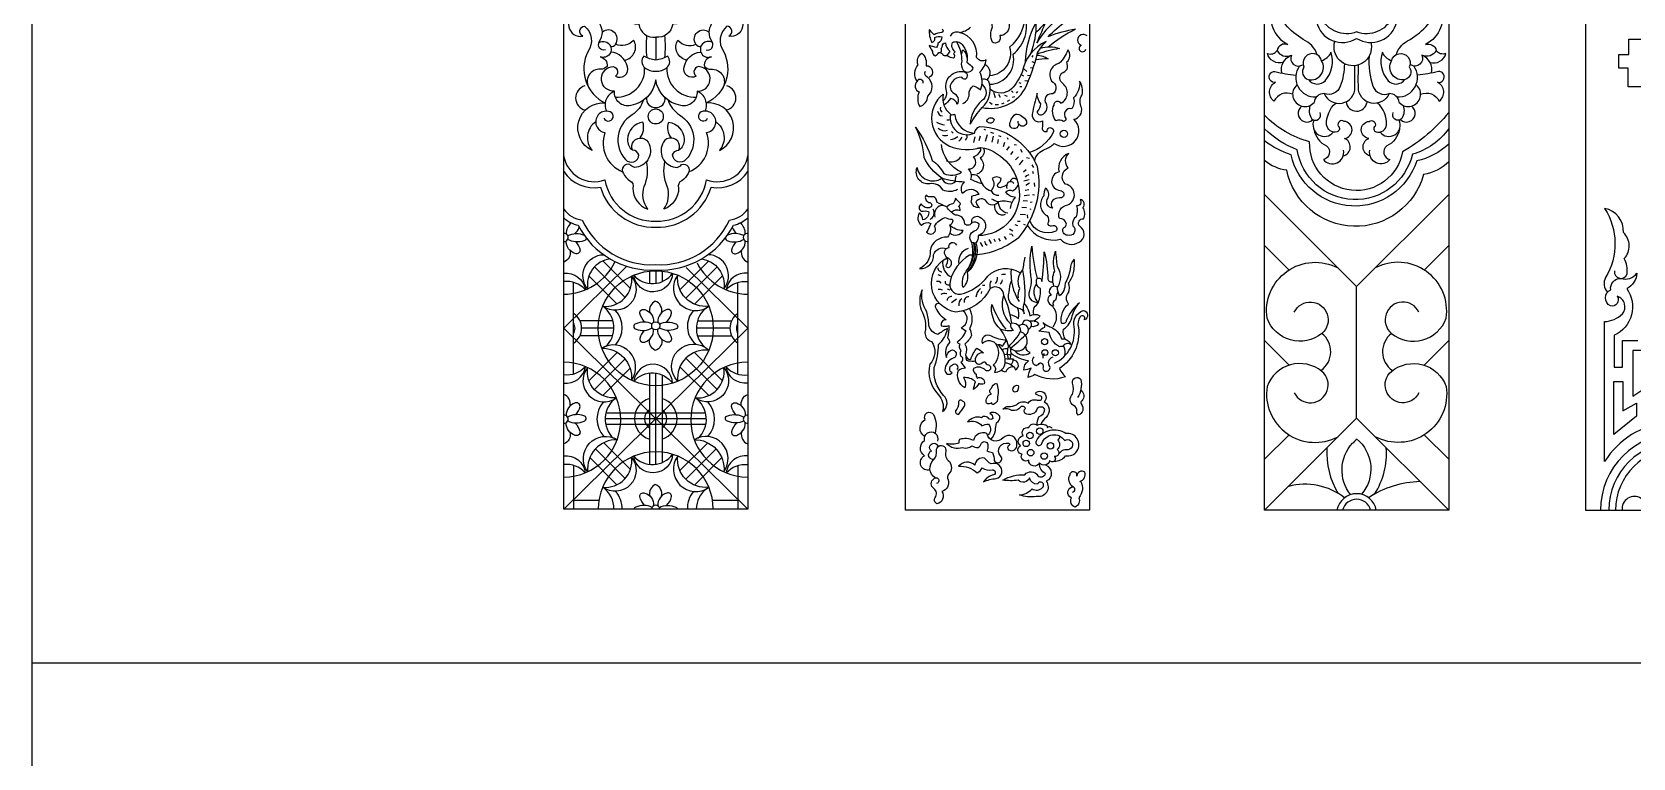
# Model space of a CAD drawing. Extents: x -66030 to 95157, y -13132 to 45879.
# Drawn here: x -66009 to -62097, y 1197 to 2970 of the extents above; entities that cross this region are included whole.
import ezdxf

# ---------------------------------------------------------------- set-up
doc = ezdxf.new("R2010")
doc.units = 0
doc.header["$LTSCALE"] = 100
doc.header["$MEASUREMENT"] = 0
doc.layers.add('3', color=11, linetype='CONTINUOUS')
doc.layers.add('4', color=121, linetype='CONTINUOUS')

# ---------------------------------------------------------------- blocks, each defined once
blk = doc.blocks.new('A$C7FF2492D')
at = {"layer": '3'}
for points in [[(244.4, 1245.5, 0.356158), (241.5, 1224.5, -0.155709), (253.4, 1186.8, -0.45695), (230.6, 1159.4, -0.741875), (212.8, 1143.1, -0.218519), (212.8, 1180.7, -0.160013), (217.3, 1209.8, -0.849113), (232.4, 1195.8, -0.849113)], [(349.4, 1132.2, -0.069197), (416, 1175, 0.056127), (349.1, 1156.8, -0.081195), (442.8, 1226.4, 0.230152), (321.2, 1141.8, 0.005027), (345, 1196.3, -0.073975), (318.9, 1167.4)], [(140.9, 993.8, 0.270266), (156.2, 1015.8, -0.280509), (166.1, 1037.2, -0.112131), (183.7, 1026.8, 0.214261), (182.3, 1070.4, 0.145587), (197.9, 1100.3, -0.433001), (174.3, 1106.4, 0.389133), (132.2, 1166.8, 0.14054), (159.6, 1180.2, 0.466844)], [(90, 1175.5, -0.706497), (89.1, 1167.4, 0.091545), (70.4, 1161.6, -0.007706), (58.2, 1174, 0.134619), (64.9, 1142.8, 0.43936), (71.8, 1154.7, -0.203076), (89.2, 1156.4, -0.285622), (79.2, 1140.3, -0.155802), (76.2, 1130.7, -0.045341), (58.6, 1135.2, 0.053125), (66.2, 1121, 0.303921), (72.5, 1109.8, 0.155804), (81.6, 1118.2, -0.409762), (92.1, 1111.5, 0.115838), (102.8, 1111.2, 0.168494), (117.8, 1105.1, 0.670352), (117.4, 1114.8, -0.058663), (122.1, 1120, -0.368182), (115.5, 1142.7, -0.35626), (139, 1137.6, -0.22341), (150.4, 1094.3, -0.10035), (164.9, 1080.7, -0.635192), (142.1, 1074.2, -0.208809), (138.5, 1096.8, 0.144711), (125.1, 1145)], [(206.7, 1040.6, 0.471677), (263.5, 1114.2, 0.317672), (291.4, 1209.8, -0.236991), (254.4, 1131.4, -0.479965), (206.2, 1061.2, -0.479965)], [(293.8, 1095.8, -0.124336), (319.1, 1189.9, -0.099748), (305.7, 1114.8)], [(85.6, 1118.2, 0.360284), (87.6, 1127.8, -0.038306), (91.1, 1133.4, -0.529499), (98.4, 1141.7, 0.2308), (108.8, 1121.9, -0.071653), (101.6, 1111.5, -0.071653)], [(187.7, 984, 0.320656), (291.7, 1028.4, 0.052993), (323.1, 1117.8, -0.072587), (343.9, 1145, 0.240858), (285.3, 1070.5, -0.089625), (259.4, 1029.3, -0.36584), (207.9, 1028, -0.36584)], [(28.6, 1048, -0.33215), (31.2, 1088.4, -0.357231), (40.6, 1116.4, -0.265476), (50.6, 1086, -0.788581), (58.6, 1057.4)], [(137.1, 1113.9, -0.068089), (140.8, 1124.6, -0.229498), (150, 1104.3)], [(315.5, 853.9, -0.245914), (341.4, 881.9, 0.106907), (363.9, 896.2, 0.949635), (411.8, 955.1, 0.402815), (430.9, 983.7, -0.300451), (432.3, 1015, 0.187127), (426, 1048.6, -0.226407), (411.1, 1007.3, -0.229335), (406.7, 980.9, 0.735616), (392.2, 957.3, -0.49524), (386.5, 949.7, 0.238964), (367.8, 951.7, -0.289435), (363.6, 990, -0.837545), (380.2, 994.3, 0.55493), (384.8, 1042.3, -0.463505), (382.5, 1067.7, 0.11948), (395.2, 1077.6, 0.131859), (394.7, 1095.3, 0.420982), (396.9, 1124.7, -0.134137), (375.3, 1091.5, 0.524213), (357.5, 1048.5, -0.582954), (360.1, 1016.9, 0.577288), (341.7, 997, -0.417749), (336.1, 967, -0.657964), (322.9, 973.9, 0.1606), (331, 993.1, -0.170245), (321.9, 1018.7, 0.02328), (310.2, 967.7, 0.635776), (335.3, 951.6, -0.037438), (334.5, 933.7, 0.545686), (346.2, 925.6, -1.381037), (361.3, 922.7, -0.19795), (303.2, 873.6, -0.218916)], [(321.7, 1112, -0.127909), (348.9, 1102.9, 0.051742), (318.5, 1100, 0.051742)], [(330, 1128.6, -0.173472), (376.9, 1127.8, 0.047196), (322.2, 1114, 0.047196)], [(43.5, 1043.6, 0.873011), (28.6, 1048, 0.546531), (33.8, 1022.1, 0.237504), (35.1, 986.2, 0.321531), (54.7, 1011.8, 0.492278), (53.9, 1057.7, -0.407905), (48.9, 1072.4, -0.407905)], [(91.6, 999.7, 0.305045), (100.8, 1023.8, -0.562723), (141.1, 1071.6, -0.748657), (146.8, 1053.3, -0.343193), (138, 1057.6, 0.270792), (114.9, 1047.5, 0.428132), (116.1, 1020.3, -0.439923), (127, 991, 0.326243), (110.6, 1006.3, -0.065354), (94.3, 989.3, -0.065354)], [(188, 1039.7, -0.514028), (186.5, 999.9, 0.205847), (158.6, 942.8, -0.046813), (187.7, 984, 0.275284), (206, 1042.4, 0.468655), (188.1, 1052)], [(92.2, 1016.1, 0.557117), (107.9, 889.5, 0.179351), (184.8, 886.6, -0.312924), (276.6, 791.9, -0.480819), (177.8, 671, -0.481342)], [(92.2, 1016.1, 0.29801), (110.7, 968, 0.632476), (169, 921.5, -0.209285), (181.9, 937.8, -0.294546), (322.2, 839.6, -0.23353), (275.4, 665, -0.169869), (157, 622.9, 0.217548), (109.6, 559.1, 0.545223), (134.6, 527.9, 0.169989), (201.6, 571.6, -0.361304), (280.1, 580.9, -0.361304)], [(276.7, 945.2, -0.945645), (255.5, 939.8, -0.236834), (269.1, 967.7, -0.281821), (296, 950.9, -1.256329), (276, 950.3)], [(127.4, 783.4, -0.239681), (92.1, 782.3, 0.317304), (59.7, 797.4, -0.568765), (28.7, 837, 0.541892), (89.2, 811.2, -0.13182), (46.1, 861.3, 0.099773), (25.2, 935.6, -0.081246), (65.7, 854.3, -0.1276), (94.3, 822.4, 0.250619), (137.3, 825.7, -0.262028), (88.4, 893.4, -0.262028)], [(188, 797.1, -0.044673), (160.4, 808.1, 0.262359), (154.7, 833.7, 0.716316), (166.2, 863.5, 0.193829), (184.6, 878.7, 0.619734), (176.2, 884.2)], [(190.4, 885.4, -0.409622), (182.7, 860.2, -0.58984), (174.5, 820.8)], [(297.7, 696.7, 0.325757), (379.1, 662, 0.377894), (424.9, 655.2, 0.600981), (426.2, 693.7, -0.676241), (435.3, 712.3, 0.271558), (434.1, 739.6, 0.628209), (427.1, 758.9, -0.648643), (418.6, 743.9, -0.129704), (417.3, 717, 0.295227), (409, 695.1, -0.864002), (396, 671.8, -0.535922), (386.3, 689.7, 0.258687), (393.8, 699.2, 0.402817), (376.8, 712.4, -0.493873), (396.9, 746.1, 0.750072), (391.2, 796.6, -0.529709), (397.7, 836.5, -0.396508), (399.6, 871.9, 0.380521), (375.6, 826.5, 0.846643), (378.2, 780.9, -0.866953), (381.3, 763.2, 0.155721), (363.3, 759.3, 0.48217), (360.3, 737.7, -0.60319), (349, 763.3, 0.359579), (342.3, 787.1, 0.113557), (338.4, 768.3, 0.465399), (345.5, 719.9, -0.372319), (347.4, 699.5, 0.319353), (361.3, 695.4, -0.763825), (367.6, 681.8, -0.412649), (303.9, 706.7, -0.412649)], [(210.3, 761.1, 0.0556), (227.5, 754.1, -0.631916), (198.5, 754.6, 0.535201), (172.2, 753.1, 0.129932), (181, 738.5, -0.324906), (160.6, 752.4, 0.122642), (162.3, 767.1, -0.033632), (180.4, 772.5, 0.501329), (140.1, 774.1, -0.388233), (144.9, 801.5, -0.062573), (89.2, 811.2, -0.062573)], [(161.1, 820.3, -0.401803), (183.9, 805.5, 0.233999), (209.3, 780.5)], [(249, 795, -0.063596), (231.5, 787.8, -0.524231), (225.7, 796.2, 0.19619), (234.2, 810.5, 0.331065), (212.1, 810.5, -0.348354), (209.3, 780.5)], [(257.1, 737.6, -0.170505), (269.5, 764.3, -0.265076), (245.3, 778.3, -0.317344), (262.1, 780.1, 0.144893), (276.1, 794.3)], [(248.6, 785.8, -0.179414), (251.6, 801.3, -0.457982), (264.9, 798.3, -0.457982)], [(162.5, 703.1, -0.599829), (178.7, 717.4, -0.764902), (177.8, 671, -0.290165), (172.2, 653.4, -0.296526), (151.3, 581.1, -0.242049), (141.1, 543.9, -0.246097), (149, 583.8, 0.235263), (162.1, 654.8, -0.515691), (168.2, 682.3, 0.354096), (180.5, 698.9, 0.307489), (162.5, 703.1, -0.520199), (145.3, 699.3, 0.440285), (122.7, 720.7, -0.116043), (101.1, 741.1, 0.011373), (76.8, 752.4, 0.516599), (63.9, 765.8, -0.257402), (49.9, 769.4, 0.436561), (57.5, 752.2, -0.778523), (61.6, 740.1, -0.38118), (39, 748.3, 0.611301), (39.3, 730.4, -0.120794), (56.8, 730, -0.419019), (42.5, 709.6, 0.259833), (34.6, 726.3, 0.424477), (39.5, 696.3, -0.354463), (62, 700.9, -0.066104), (52, 679.5, 0.182212), (61.5, 674.8, 0.628957), (71.6, 693.8, -0.196927), (97.6, 715.4, 0.149149), (114.6, 711.4, -0.480956), (108, 696.7, -0.295567), (102.9, 667.1, 0.385347), (60.7, 634.2, -0.313994), (34.9, 591, 0.485641), (68.8, 624.4, -0.422751), (100.8, 639.4)], [(112.2, 728.3, -0.319337), (133.8, 732.1, 0.280433), (130.1, 742.3, 0.131136), (134.9, 749.2, 0.05263), (121.5, 761.8, -0.245389), (116.3, 748.4, 0.139158), (101.1, 741.1)], [(250.1, 725.6, -0.369577), (227.5, 754.1, -0.16163), (261, 752, -0.16163)], [(109, 677.6, 0.492515), (141.1, 683.6, -0.197347), (108, 696.7)], [(102.1, 617.7, -0.536774), (108.3, 593.6, -0.797919), (100.2, 599.9, 0.379562), (99, 621, -0.631663), (107, 642.1, -0.998247), (124.7, 647.9, -0.998247)], [(325.1, 507.3, -0.563677), (304.1, 536.5, 0.051915), (308.7, 563.8, -0.093232), (308.9, 645, 0.042195), (322.2, 566.3)], [(313.8, 478.5, -0.142884), (314.9, 495.7, 0.042957), (325.1, 507.3, 0.117578), (330.2, 541.4, -0.418834), (322.2, 566.3, -0.57719), (333.8, 558.8, 0.025263), (339.5, 631.7, -0.055118), (348.5, 564.8, 0.580604), (360.4, 559.3)], [(363.2, 547.5, -0.212214), (365.2, 584.5, -0.158439), (366.9, 632.6, 0.008202), (370.9, 595.7, -0.29857), (371.5, 544.7)], [(256.8, 455.7, -0.29422), (241, 524.9, 0.611579), (207.5, 541.6, -0.259655), (123.8, 484.2, -0.728177), (102, 616.8, -0.758336)], [(276.3, 518.8, -0.134904), (279.8, 541.9, -0.295117), (286.4, 586.9, -0.068929), (290.6, 504.6)], [(390.7, 418.4, -0.198811), (386.7, 442.2, 0.212757), (407.7, 474.9, -0.104793), (425.7, 507.1, 0.118766), (393.2, 463.4, -0.584109), (381.5, 457.4, -0.264938), (399, 503.8, -0.362732), (398.5, 531, 0.188323), (398.6, 555.6, 0.137676), (411, 579.8, 0.078011), (412.9, 613.3, 0.208407), (402.7, 588.5, -0.071776), (390.2, 553.7, -0.242676), (376.5, 523.5, -0.068253), (371.5, 544.7, 0.963758), (356, 525.7, 0.555505), (352.6, 504.5, -0.422382), (360.6, 448, -0.422382)], [(274.5, 494.8, -0.448355), (253.4, 532.7, -0.054062), (259.1, 560.9, -0.054062)], [(362.5, 499.1, -0.408931), (368.9, 515.8, -0.144611), (373.4, 532.5, -0.144611)], [(83.7, 504.8, 0.650123), (73.5, 495, 0.14745), (99.6, 465.5, 0.527575), (87.9, 450.9, 0.174073), (106.4, 451.1, -0.069321), (103.1, 421.5, -0.214082), (107.7, 409.5, 0.289206), (100.3, 373.5, -0.255748), (111.6, 391.4, -0.9368), (118.2, 372.2, 0.313594), (96.8, 342, 0.696336), (114.1, 335.9, -0.628315), (115.1, 355.6, -0.981186), (125.6, 343.9, -0.981186)], [(156.5, 492.7, -0.232108), (157.2, 443.1, -0.110995), (161.4, 426.7, -0.104193), (145.8, 406, -0.226266), (146.8, 379.9, 0.370782), (159.8, 368.5, -0.0863), (174.4, 395.8, -0.055036), (191, 384.9, 0.45558), (170.4, 366.2, 0.545516), (186, 358.4, -0.268207), (194.9, 363, 0.29269), (203.1, 355.6, -1.13812), (196.6, 341.5, 0.356226), (166.7, 346.6, 0.394748), (173.1, 332.5, 0.1851), (175.7, 322.7, -0.691493), (192.7, 308.6, -0.182305), (179.3, 309.4, -0.123905), (166.6, 295.2, 0.003467), (171.2, 314.2, 0.21726), (142.3, 324, -0.262132), (145.5, 298.9, -0.376754), (130, 342.6, -0.06617), (146.8, 348.3, -0.044163), (136.6, 362.7, 0.597079), (136.8, 375.7, -0.292069), (136.6, 390, -0.347856), (134, 405.7, -0.173831), (126.6, 411.1, 0.148774), (148.4, 438, -0.153494), (137.1, 446.4, 0.586017), (140.9, 487.2)], [(232.4, 442.4, -0.252118), (211.3, 502.8, 0.077598), (245.4, 442.3)], [(256.2, 477.9, -0.144037), (276.8, 468.2, 0.129301), (274.5, 494.8, -0.314969), (290.7, 480.3, -0.114285), (290, 505, -0.172756), (303.9, 474.8, -0.283452), (328.6, 475.4, -0.321862), (303.7, 461.8)], [(364.3, 359.4, 0.337576), (412.3, 448.4, -0.391953), (434.7, 487.8, -0.835109), (437.3, 465.4, 0.974141), (427.3, 472.8, 0.209412), (422.9, 446.7, -0.291828), (376.6, 346.6, 0.086237), (391.2, 326.3, -0.222196), (316.8, 331.9, -0.103866), (300.2, 324.5, -0.12046), (307.3, 347.1, -0.063925), (289.5, 342.3, -0.245942), (300.7, 364.9, -0.121763), (258.3, 383, -0.110364)], [(282, 437.8, 0.523341), (256.8, 455.7, 0.291593), (264.4, 439, -0.133523), (232.4, 442.4, -0.133523)], [(314.2, 462.2, -0.309368), (325.7, 455.3, -0.278718), (307.3, 448.7, -0.278718)], [(388.8, 376.7, 0.203989), (388.4, 398.7, 0.253047), (376.5, 399.3, -0.23296), (351.6, 434.4, -0.010232), (326.1, 437.2, -0.069783), (340.8, 447.7, 0.247102), (336.7, 458.9, 0.060248), (352.8, 448.1, -0.242376), (382, 418.7, -0.361356), (403.9, 405.3, 0.429957), (384.9, 400.3)], [(222.9, 403.6, -0.406962), (237.5, 400.9, -0.011347), (247.6, 415.4, -0.111583), (210.9, 425, 0.778651), (188.4, 407.3, -0.532054), (222.9, 403.6, -0.31942), (214.9, 354.4, -0.426921), (217.8, 336.8, 0.31943), (243.5, 355.1, 0.246818), (226.6, 405.2)], [(266.8, 390.3, 0.422792), (305.4, 385.4, -0.394912), (295.2, 399.4, -0.394912)], [(170.8, 363.9, -0.039747), (154, 364.3, -0.400415), (148.7, 374.7, -0.400415)], [(243.8, 370.5, 0.030826), (263.3, 369.8, -0.15731), (258.5, 355.4, -0.15731)], [(244.1, 360.6, -0.269969), (269.2, 343.4, 0.84713), (263.3, 366.5)], [(314.2, 374.8, 0.626364), (319.6, 354.1, 0.21075), (329.3, 360.6, -0.541243), (335.7, 347.2, 1.029653), (353.5, 350.9, -0.54556), (361, 374.8, -0.54556)], [(264, 350.7, 0.345315), (244.9, 337.5, -0.143805), (234.8, 342.8, -0.143805)], [(428.9, 293.1, -0.48143), (431.5, 267.4, 0.403052), (429.9, 259.7, -0.541958), (422.2, 232.5, -0.271155), (419, 241.9, 0.374347), (411, 256.2, -0.514192), (408.7, 283.5, 0.138258), (408.8, 310.3, -0.903872), (428.9, 319.2, -0.199041), (420.9, 275.4)], [(321.9, 207.8, -0.095207), (326.4, 228.7, 0.300137), (341.1, 246.5, 0.499686), (322.5, 248.7, -0.487457), (292.4, 236.9, -0.37796), (293.3, 248.6, 0.539928), (281.8, 252.2, -0.293369), (260.3, 243.8, 0.225614), (238.4, 246.7, -0.261065), (252.5, 253.8, 0.107532), (271.3, 257.4, -0.38804), (300.2, 261.3, -0.325701), (316.5, 270.1, 0.077115), (328.3, 269.1, 0.770952), (331.2, 279, -0.264455), (317.7, 286.4, -1.008825), (339.4, 264.9, -0.507517), (344, 226.9, 0.109174), (331.1, 210.5)], [(47.2, 180.1, -0.576239), (48.6, 221.4, -0.980912), (69.2, 233.9, -0.178648), (72.7, 188.6, -0.178648)], [(209.3, 172.7, 0.103095), (220.2, 194.8, -0.00764), (222.5, 213.7, 0.320806), (230.9, 229.8, 0.348936), (206.3, 237.5, -0.280608), (213.8, 223.9, -0.345609), (203.7, 223.5, 0.500521), (185.8, 226.2, 0.307123), (152.1, 215.8, -0.319413), (186.9, 206.5, -0.142781), (203.1, 210.1, -0.434194), (200.7, 182.5, -0.434194)], [(375.6, 181.9, -0.478452), (372.4, 172.4, -0.429439), (371.4, 148.5, -0.836057), (363.4, 131.8, -1.240697), (352.7, 121.8, -0.66031), (328.1, 115.9, -0.805771), (301.4, 122.5, -0.887111), (285.5, 137.4, -0.812453), (281.7, 157.8, -0.711321), (287.9, 182.1, -0.699164), (301.8, 201.9, -0.556135), (321.9, 207.8, -0.240211), (340.6, 208.8, -0.561308), (346.5, 202.2, -0.537099), (357.9, 200.8)], [(364, 119.9, 0.258791), (391.5, 133.1, 1.178987), (392.6, 187.4, 0.438698), (320.5, 170.6, 1.157921), (333.6, 163.2, -0.618934), (389.5, 170.5, -1.493563), (394.2, 147.9, 0.29301), (379.2, 141.8, -0.097688), (374.6, 137.4)], [(60.3, 98.5, -0.890931), (46.6, 133.1, -0.537533), (47.1, 170.6, -1.40334), (78.3, 169)], [(70.6, 125, -0.992673), (63.7, 144.6, -1.464513), (79.9, 155.5, -1.464513)], [(73, 79.3, -0.500619), (69.2, 123.2, 0.215498), (75.9, 146.2, -1.141279), (98.8, 144, 0.314284), (107.6, 119.4, -0.359396), (106.6, 88.8, 0.392943), (104.8, 74.5, -0.421286), (89.4, 45.7, -0.538725), (77.1, 16.1, -0.480572), (73, 31.4, 0.443159), (69.4, 52.9, -0.498786), (69.5, 76.9, -1.465812), (76.1, 65.8)], [(342.3, 110.7, -0.668151), (344.3, 70.8, -0.700475), (319.6, 34, -0.146039), (278.7, 37.9, 0.225776), (309.6, 52.7, 0.39258), (335.4, 55.9, 1.30845), (323.1, 63.7, -0.362492), (303.6, 79, -0.507825), (275.4, 73.4, -0.067263), (238, 73.7, -0.137483), (291.8, 87, -0.531538), (323.8, 84.3, 0.511985), (342.7, 89.5, -0.32264), (328.1, 115.9)], [(426.4, 70.4, 0.459563), (438.4, 93.4, 0.590925), (419.1, 83.4, 1.061416), (401.6, 86.5, 0.39504), (408.6, 58.7, -0.725132), (407.9, 43.4, -0.725132)], [(428.2, 71, -0.331973), (423.7, 30.8, -0.418903), (415.4, 8, -0.501143), (406.2, 30.5, -0.829437), (411, 57.3)]]:
    blk.add_lwpolyline(points, format="xyb", dxfattribs=at)
for points in [[(308.9, 1096), (316, 1093.6)], [(310.3, 1107.1), (312, 1110.6)], [(289.9, 1060.6), (282.4, 1064.6)], [(297, 1071.6), (288.9, 1078.8)], [(298.3, 1063.2), (306.6, 1061.9)], [(305.8, 1081.4), (313, 1081.1)], [(220.4, 1007.8), (215.9, 1020.2)], [(263.3, 1020.7), (259.8, 1024.7)], [(271.3, 1018.9), (275.3, 1023.3)], [(277, 1044.6), (281.9, 1043.3)], [(280.1, 1034.9), (284.6, 1034.9)], [(292.1, 1049.5), (301.7, 1048.7)], [(205.3, 997.2), (212, 992.3)], [(219.9, 991.4), (227.4, 991)], [(232.8, 1008.3), (228.8, 1015.4)], [(235.9, 992.8), (241.2, 995.4)], [(249.6, 1010.5), (243.4, 1013.1)], [(249.6, 999.4), (255.3, 1003)], [(261.5, 1009.2), (267.7, 1010.9)], [(101.6, 954), (107.9, 954)], [(116.8, 921.3), (113, 925.1)], [(167.7, 898.1), (170.7, 912.1)], [(180.7, 903.1), (183.7, 914.6)], [(191.6, 930.7), (195.8, 929.3)], [(196.2, 901.6), (200.7, 917.6)], [(208, 923.4), (215.7, 921)], [(212.2, 899.1), (215.2, 914.1)], [(226.3, 895.6), (227.3, 906.1)], [(227.8, 915.7), (233.1, 913.3)], [(248.7, 910.5), (250.1, 906.7)], [(239.8, 889), (242.8, 899.1)], [(248.3, 879.5), (254.3, 889)], [(257.8, 869), (263.3, 876.5)], [(266.2, 893.4), (271.4, 892.4)], [(269.3, 856), (276.8, 863.5)], [(281.5, 882.3), (284.3, 875)], [(295.8, 861.7), (303.1, 860)], [(278.8, 843.9), (283.8, 850), (288.3, 855)], [(288.8, 826.9), (294.9, 832.4)], [(309.3, 843.9), (312.8, 837.3)], [(313.2, 821.6), (311.4, 827.9)], [(123.3, 803.6), (122.9, 805.9), (122.7, 807.7), (122.6, 809.2), (122.7, 810.6), (123, 811.9), (123.5, 813.5), (124.3, 815.4), (125.4, 817.8)], [(289.9, 804.4), (302.4, 807.9)], [(292.9, 782.3), (301.9, 783.3)], [(293.4, 813.9), (296.9, 817.9), (302.4, 820.4)], [(294.4, 794.3), (303.4, 800.3)], [(316.3, 791.3), (315.3, 800)], [(288.3, 756.7), (298.4, 756.2)], [(290.4, 769.3), (303.4, 770.8)], [(305.2, 753), (309.7, 753.3)], [(310.7, 771.1), (315.6, 770.8)], [(274.3, 706.1), (280.8, 706.1)], [(280.3, 723.7), (293.9, 722.7)], [(284.8, 740.2), (296.4, 739.7)], [(299.6, 713.6), (298.9, 721.6)], [(305.2, 735.9), (307.6, 736.2)], [(241.3, 668.5), (246.3, 661.5)], [(254.3, 675.6), (260.3, 674.6), (262.3, 669.5)], [(254.8, 687.6), (262.3, 682.6)], [(267.3, 698.1), (273.8, 695.6)], [(288.4, 699), (293, 697.2)], [(162.1, 654.8), (167.3, 654), (172.2, 653.4)], [(182.7, 654), (188.7, 644)], [(193.2, 657.5), (195.7, 651), (200.2, 648)], [(203.7, 661.5), (209.7, 651.5)], [(216.2, 663.5), (219.7, 656.5)], [(227.3, 664), (231.8, 657.5)], [(76.2, 559.9), (82.3, 559.9), (86.8, 554.9)], [(79.5, 575.6), (86.2, 573.9), (86.2, 573.9)], [(188.5, 549.8), (194.1, 549.8)], [(102.4, 540.9), (108.4, 538.9)], [(113.1, 507.3), (124.8, 516.8)], [(186.3, 529.7), (186.8, 534.2), (186.8, 534.2)]]:
    blk.add_lwpolyline(points, dxfattribs=at)
for points in [[(199.3, 951.7, -0.617801), (216.7, 955.3, -0.896483)], [(81.1, 405.4, 0.180234), (103, 443.7, 0.047179), (79.5, 429.7, -0.330723), (57.7, 453.4, 0.0269), (52.7, 484.8, -0.195596), (41.3, 538.5, 0.192212), (38.5, 489.4, -0.190029), (48, 434.3, 0.340878), (63.7, 412.4, -0.362655), (59.8, 356.8, 0.252786), (80, 283, -0.276795), (90.9, 241.4, 0.505464), (93.1, 280.7, -0.200786), (70.3, 348.9, 0.092607)], [(224.9, 277.5, -0.413289), (215.4, 258.5, -0.681021), (211.6, 262.9, -0.403455), (198.5, 261.8, -0.425573), (210.4, 284.2, -0.549522), (210.4, 298.2, -0.286996), (223, 310.3, -0.170441)], [(272.3, 290.3, -0.28332), (264.1, 289.8, -0.617004), (275.5, 305.2, -0.277735)], [(130.9, 235.2, -0.002578), (144.5, 254.2, 0.527854), (139.5, 266.5, 0.863918), (130, 262.8, -0.19576), (122.6, 243, 0.649204)], [(130.9, 164.2, -0.169496), (100.7, 163.2, 0.291581), (140, 153.6, 0.287445), (162.5, 157.4, 0.080762), (178.1, 153, 0.166702), (186, 164, -0.643777), (201.8, 161.1, -0.102594), (199.5, 144.9, -0.002198), (213.2, 140.8, -0.065367), (217.4, 122, 1.239035), (232.6, 132.8, -0.741879), (252.2, 163.6, -0.826799), (253.7, 158.6, 0.561104), (252.5, 147.4, 0.638346), (272.5, 160.8, 0.732291), (238.8, 176.8, -0.611078), (199, 187.4, 0.467568), (166.3, 170.7, 0.182367), (132.7, 173.3, 0.179276)], [(212, 98.5, -0.952244), (215.7, 86.6, 0.18366), (190.7, 69.6, -0.089643), (222, 77.4, 1.077201), (209.5, 113.1, -0.080539), (193.7, 127.7, 0.451065), (170, 110, 0.431224), (129.8, 107.5, -0.204049), (175.5, 91.5, 0.157008), (188.1, 103.8, 0.219637)]]:
    blk.add_lwpolyline(points, format="xyb", close=True, dxfattribs=at)
for centre, radius in [((387.6, 919.5), 8.87), ((340.2, 411.9), 7.49), ((341, 385.2), 7.14), ((366.6, 384.7), 7.49), ((328.4, 193.3), 7.98), ((295.6, 163.5), 7.98), ((304.6, 182.8), 7.98), ((354.5, 157.7), 7.98), ((306.3, 140.8), 7.98), ((339.1, 132.6), 7.98)]:
    blk.add_circle(centre, radius, dxfattribs=at)
for centre, radius, start, end in [((125.4, 1151.2), 17, 66.2576, 156.3646), ((434.9, 1148.6), 13.9, 46.0761, 247.4117), ((432.9, 1128.1), 8.29, 113.4042, 348.3681), ((184, 1068.2), 23.3, 312.8098, 63.2484), ((94.8, 980.8), 9.52, 157.9791, 239.7692), ((101.5, 991), 49.4, 239.5171, 263.5896), ((91.2, 976.3), 12.6, 185.2191, 267.7567), ((158.2, 707.2), 261.9, 98.1103, 100.5817), ((170.9, 971.4), 49.9, 185.6816, 267.8281), ((95.7, 948.8), 21.6, 224.0054, 290.1014), ((97.5, 940), 24.7, 254.0993, 285.4833), ((102.6, 948.4), 43.5, 280.5603, 305.8665), ((121.8, 918.4), 18.1, 298.9474, 337.826), ((140.9, 911.8), 10.1, 310.2663, 35.284), ((112.3, 880.2), 28.9, 243.967, 324.0807), ((108.6, 818.2), 20.7, 199.8228, 315.0795), ((265.1, 802.3), 8.39, 41.161, 175.0556), ((92.6, 723.3), 21.6, 88.4236, 199.4365), ((226.5, 788.7), 19, 205.5752, 276.2809), ((237.5, 741.4), 19.8, 166.5278, 292.4574), ((52.3, 726.9), 18.1, 296.2549, 27.7597), ((164.9, 606.8), 34.9, 109.4547, 188.8147), ((92.2, 634.7), 79.8, 317.7669, 13.7397), ((86.2, 638.1), 82.7, 324.1436, 11.0467), ((89, 592.1), 9.49, 179.1188, 273.0041), ((128.8, 603.7), 37.7, 169.8202, 244.3775), ((382.5, 577.6), 124.5, 174.4665, 212.9364), ((2181.3, 267.9), 1921.5, 169.4977, 170.443), ((105.1, 558.5), 8.09, 171.4902, 288.2695), ((225.6, 548.7), 19.5, 142.783, 202.2354), ((207.7, 565.8), 17.5, 316.3989, 11.7319), ((215.3, 568.5), 23.1, 316.5325, 345.3929), ((241.9, 537.9), 38.3, 86.2389, 100.4988), ((349.3, 533), 35.3, 144.3422, 226.716), ((83.5, 525.2), 14.4, 61.2881, 101.5331), ((96.7, 510.8), 18.7, 76.2026, 121.5251), ((111.9, 512.4), 9.65, 81.3514, 177.1617), ((146, 503.2), 15.7, 120.0276, 194.9929), ((154.8, 510.4), 11, 88.8725, 194.1053), ((206.6, 515.8), 34.7, 132.1383, 172.0361), ((-0.9, 420.8), 263.3, 7.8674, 23.3066), ((147.7, 376.9), 107, 13.2204, 37.7117), ((196.6, 477.7), 94.2, 305.9293, 334.9176), ((273.9, 413.4), 24.1, 207.0722, 71.3632), ((287.4, 440.4), 13.6, 292.8436, 136.8316), ((297, 453.2), 11.2, 288.8434, 176.3265), ((246.8, 376.1), 18.6, 80.2165, 122.0219), ((295.7, 384.4), 46.8, 157.4482, 198.0248), ((213.5, 384.1), 44.9, 341.4073, 16.2355), ((85.3, 627.3), 287.7, 306.5644, 316.1351), ((247.9, 358.5), 22.1, 62.7806, 105.5074), ((348.3, 374.2), 12.4, 134.0914, 193.0097)]:
    blk.add_arc(centre, radius, start, end, dxfattribs=at)
at = {"layer": '4'}
blk.add_lwpolyline([(0, 0), (0, 3830.5), (450, 3830.5), (450, 0)], close=True, dxfattribs=at)
blk = doc.blocks.new('A$C6AD353E7')
at = {"layer": '3'}
for points in [[(175.1, 1034.8), (104.2, 1034.8), (104.2, 1079.6), (81.8, 1079.6), (81.8, 1113.6), (106.1, 1113.6), (106.1, 1150.6), (176.1, 1150.6)], [(70.1, 427.5), (70.1, 349.8), (90.8, 349.8), (90.8, 414.5), (128.3, 414.5)]]:
    blk.add_lwpolyline(points, dxfattribs=at)
for points in [[(71.1, 584.8, 0.9421), (101.6, 577.5, 0.175253), (94.7, 614.8, 0.417202), (93, 678.3, 0.373384), (47, 737.6, -0.284696), (49.2, 568.5, 0.341469), (54.3, 533.2, 0.330061)], [(225, 242.3, 0.345896), (201.4, 214.6, 0.234668), (47, 118.9), (47, 461, 0.17952), (90.3, 479.5, 0.537311), (77.6, 522.9, -0.688085), (61, 499.3, -0.62249), (61.7, 538.9, -0.460794), (86.6, 566.5, 0.334614), (125.8, 579.6, -0.271625), (100.8, 541.4, -0.474376), (70.1, 427.5)], [(142.2, 390), (115.7, 390), (115.7, 278.6), (152.1, 303.1), (152.1, 357.7), (171.9, 357.7), (171.9, 287.7), (148.8, 260.8), (148.8, 238.9), (171.9, 238.9, -0.421233), (207.5, 274.9), (207.5, 300.6)], [(190.5, 28.4, 0.683431), (136.3, 29.1, 0.629993), (89.6, 0)]]:
    blk.add_lwpolyline(points, format="xyb", dxfattribs=at)
blk.add_lwpolyline([(69.5, 185.5), (69.5, 315), (91.5, 315), (91.5, 242.9), (124.8, 261.6), (124.8, 229.6), (69.5, 185.5)], close=True, dxfattribs=at)
for radius in [188.3, 167.8, 151.4]:
    blk.add_arc((225, 0), radius, 0, 180, dxfattribs=at)
at = {"layer": '4'}
blk.add_lwpolyline([(0, 3876.7), (0, 0), (450, 0), (450, 3876.7)], close=True, dxfattribs=at)
blk = doc.blocks.new('A$C7EE44B39')
at = {"layer": '3'}
for p, q in [((0, 646.5), (59.7, 586.9)), ((450, 646.5), (390.3, 586.9)), ((225, 225), (225, 546.5)), ((0, 414.5), (60.2, 354.3)), ((450, 414.5), (389.8, 354.3)), ((0, 125), (59.7, 184.6)), ((450, 125), (390.3, 184.6))]:
    blk.add_line(p, q, dxfattribs=at)
for points in [[(86.5, 1291.2, 0.519545), (127.1, 1193.2, 0.519545), (225, 1152.7, 0.519545), (322.9, 1193.2, 0.519545), (363.5, 1291.2, 0.519545), (322.9, 1389.1, 0.519545), (225, 1429.7, 0.519545), (127.1, 1389.1, 0.519545)], [(347.8, 1291.2, -0.39459), (311.8, 1204.3, -0.39459), (225, 1168.4, -0.39459), (138.2, 1204.3, -0.39459), (102.2, 1291.2, -0.39459), (138.2, 1378, -0.39459), (225, 1414, -0.39459), (311.8, 1378, -0.39459)], [(139.5, 1098.3, 1.101488), (96.3, 1082.9, 0.503497), (106.6, 1052.1, 0.658365)], [(310.5, 1098.3, -1.101488), (353.7, 1082.9, -0.503497), (343.4, 1052.1, -0.658365)]]:
    blk.add_lwpolyline(points, format="xyb", close=True, dxfattribs=at)
for points in [[(128.7, 1112.6, 0.213683), (94.5, 1150, -0.145097), (20, 1233.7, 0.380664), (56.6, 1137.9, 0.452737), (30.5, 1123.4, 0.413973), (65.5, 1111.6)], [(321.3, 1112.6, -0.213683), (355.5, 1150, 0.145097), (430, 1233.7, -0.380664), (393.5, 1137.9, -0.452737), (419.5, 1123.4, -0.413973), (384.5, 1111.6)], [(259.7, 1142.6, -0.401588), (229.6, 1088.1, -0.60296), (171.7, 1145.3, -0.60296)], [(45.7, 1094.2, -0.433221), (6.8, 1116.1, 0.367751), (30.5, 1123.4)], [(42.2, 1068.1, -0.374244), (65.5, 1111.6, 0.743309), (92.6, 1087.9)], [(255.6, 1109.3, 0.106591), (264.9, 1035.8, 0.417844), (304.2, 1017.8, -0.821689), (229.2, 1033.3, -0.010293), (229.6, 1088.1, -0.010293)], [(407.8, 1068.1, 0.374244), (384.5, 1111.6, -0.743309), (357.4, 1087.9)], [(404.3, 1094.2, 0.433221), (443.2, 1116.1, -0.367751), (419.5, 1123.4)], [(68.6, 1016.3, 0.399878), (23, 999.6, -0.556695), (27.1, 1045.5, -1.13046), (25.3, 1072.2, 0.045991), (76.6, 1062.9)], [(195, 1090.9, -0.080148), (185.1, 1035.8, -0.417844), (145.8, 1017.8, 0.821689), (220.8, 1033.3, 0.009935), (220.4, 1086.2, 0.009935)], [(381.4, 1016.3, -0.399878), (427, 999.6, 0.556695), (422.9, 1045.5, 1.13046), (424.7, 1072.2, -0.045991), (373.4, 1062.9)], [(111.3, 988.8, 0.230818), (114.8, 956.8, 0.862349), (135.5, 971.5)], [(192.2, 865.5, 0.729593), (195.3, 908.3, 0.90322), (194.4, 950, 0.761378), (180, 938.7, -0.637584), (177.1, 924.6, -0.465956), (151.7, 941.4, -0.230067), (173.9, 994.7, -0.230067)], [(257.8, 865.5, -0.729593), (254.7, 908.3, -0.90322), (255.6, 950, -0.761378), (270, 938.7, 0.637584), (272.9, 924.6, 0.465956), (298.3, 941.4, 0.230067), (276.1, 994.7, 0.230067)], [(338.7, 988.8, -0.230818), (335.2, 956.8, -0.862349), (314.5, 971.5)], [(450, 971.6, -0.093663), (337.2, 875.9, -0.935543), (110.1, 900, -0.139992), (0, 965.2, -0.139992)], [(450, 932.6, -0.172218), (361.3, 869.9, -0.826401), (80, 880.5, -0.107475), (0, 932.1, -0.107475)], [(450, 894.6, -0.132956), (371.8, 853.4, -0.765876), (64.9, 868.4, -0.081208), (0, 902.1, -0.081208)], [(120.4, 930.6, 0.244285), (151.5, 890, -0.644745), (143.6, 857.1, 0.804679), (192.7, 879.5)], [(329.6, 930.6, -0.244285), (298.5, 890, 0.644745), (306.4, 857.1, -0.804679), (257.3, 879.5)], [(450, 851, -0.155175), (388.4, 820.2, -0.789266), (54.4, 830.8, -0.145885), (0, 854.3, -0.145885)], [(72.7, 484.2, -1.238063), (139.9, 432.1, -0.515025), (6.1, 469.1, -0.614095), (179.5, 592)], [(377.3, 484.2, 1.238063), (310.1, 432.1, 0.515025), (443.9, 469.1, 0.614095), (270.5, 592)], [(72.7, 287.3, 1.238063), (139.9, 339.4, 0.515025), (6.1, 302.4, 0.614095), (179.5, 179.5)], [(377.3, 287.3, -1.238063), (310.1, 339.4, -0.515025), (443.9, 302.4, -0.614095), (270.5, 179.5)], [(210.1, 38.3, -0.371948), (215.1, 163.8, 0.14502), (225, 174.7, -0.416627), (237.1, 39.1)]]:
    blk.add_lwpolyline(points, format="xyb", dxfattribs=at)
for points in [[(0, 771.5), (225, 546.5), (450, 771.5)], [(0, 0), (225, 225), (450, 0)]]:
    blk.add_lwpolyline(points, dxfattribs=at)
for centre, radius, start, end in [((125.7, 1137.2), 41.3, 289.4511, 333.6686), ((94.4, 1096.6), 71.5, 318.5602, 18.555), ((355.6, 1096.6), 71.5, 161.445, 221.4398), ((324.3, 1137.2), 41.3, 206.3314, 250.5489), ((123.8, 1057.1), 47.6, 143.671, 273.5425), ((326.2, 1057.1), 47.6, 266.4575, 36.329), ((98.7, 1016.3), 30.1, 130.4409, 318.2397), ((129, 1067.9), 26.7, 216.5695, 317.4826), ((144.9, 993.7), 24.1, 87.7981, 173.6824), ((321, 1067.9), 26.7, 222.5174, 323.4305), ((305.1, 993.7), 24.1, 6.3176, 92.2019), ((351.3, 1016.3), 30.1, 221.7603, 49.5591), ((103.3, 969.6), 21.2, 125.1302, 314.0795), ((225, 1000.7), 25.8, 185.8377, 352.114), ((346.7, 969.6), 21.2, 225.9205, 54.8698), ((146.1, 941.2), 27.9, 154.2907, 322.1692), ((303.9, 941.2), 27.9, 217.8308, 25.7093), ((105.7, 387.7), 56, 304.8761, 52.3947), ((344.3, 387.7), 56, 127.6053, 235.1239), ((337.1, 139.4), 185.1, 175.9582, 211.966), ((112.9, 139.4), 185.1, 327.4353, 4.0418), ((98.6, -96.9), 160.4, 52.761, 104.5237), ((225, -8.1), 48.7, 9.5367, 170.4633), ((384.9, -167.8), 237.8, 91.1366, 123.313), ((384.9, -167.8), 237.8, 119.1777, 123.313), ((225, -8.1), 35.2, 13.2312, 166.7688)]:
    blk.add_arc(centre, radius, start, end, dxfattribs=at)
at = {"layer": '4'}
blk.add_lwpolyline([(0, 0), (0, 3881.7), (450, 3881.7), (450, 0)], close=True, dxfattribs=at)
blk = doc.blocks.new('A$C3D0F5C05')
at = {"layer": '3'}
for p, q in [((225, 1153.1), (225, 1096.9)), ((154.1, 593.5), (0, 442.1)), ((149.9, 517.2), (75.1, 591.9)), ((162.3, 540), (95.7, 606.6)), ((284, 536.3), (354.3, 606.6)), ((298.3, 515.4), (374.9, 591.9)), ((299.1, 590.3), (450, 442.1)), ((24.2, 330), (24.2, 554.1)), ((130.7, 501.1), (61.7, 570.1)), ((209.6, 581.6), (209.6, 551.6)), ((225, 582.4), (225, 551.7)), ((240.4, 581.6), (240.4, 555.9)), ((319.3, 501.1), (388.3, 570.1)), ((425.8, 330), (425.8, 554.1)), ((0, 0), (450, 442.1)), ((0, 442.1), (450, 0)), ((120.5, 460.6), (39.6, 460.6)), ((122.8, 442.1), (43.7, 442.1)), ((406.3, 442.1), (324.1, 442.1)), ((326.9, 460.6), (410.4, 460.6)), ((119.6, 423.6), (39.6, 423.6)), ((326.9, 423.6), (410.4, 423.6)), ((130.7, 383), (61.7, 314)), ((149.9, 367), (75.1, 292.2)), ((298.3, 368.7), (374.9, 292.2)), ((319.3, 383), (388.3, 314)), ((162.3, 344.2), (95.7, 277.5)), ((209.6, 332.5), (209.6, 109.5)), ((225, 109.6), (225, 332.4)), ((240.4, 328.1), (240.4, 113.9)), ((284, 347.8), (354.3, 277.5)), ((346.9, 234.8), (103.1, 234.8)), ((348.7, 221), (101.3, 221)), ((347.4, 207.2), (102.6, 207.2)), ((162.3, 97.9), (97.8, 162.4)), ((284, 94.3), (352.2, 162.4)), ((130.7, 59), (63.8, 126)), ((149.9, 75.1), (77.6, 147.4)), ((298.3, 73.3), (372.4, 147.4)), ((319.3, 59), (386.2, 126)), ((24.2, 107.1), (24.2, 0)), ((425.8, 107.1), (425.8, 0)), ((24.2, 22.5), (86.4, 22.5)), ((363.6, 22.5), (425.8, 22.5))]:
    blk.add_line(p, q, dxfattribs=at)
for points in [[(132.1, 1232.6, 0.383089), (183.6, 1184.8, 0.409799), (225, 1152.9, 0.409799)], [(317.9, 1232.6, -0.383089), (266.4, 1184.8, -0.409799), (225, 1152.9, -0.409799)], [(102, 1121.8, -0.672774), (87, 1141.4, 0.137722), (94.7, 1165.7, 0.428082), (35.2, 1212.2, 0.995197), (46.8, 1155.4, -0.787613), (51.1, 1179.8, -0.390837), (59.5, 1118.6, 0.421921), (101.4, 992.2, 0.421921)], [(348, 1121.8, 0.672774), (363, 1141.4, -0.137722), (355.3, 1165.7, -0.428082), (414.8, 1212.2, -0.995197), (403.2, 1155.4, 0.787613), (398.9, 1179.8, 0.390837), (390.5, 1118.6, -0.421921), (348.6, 992.2, -0.421921)], [(86.6, 1139.9, -1.62062), (89.2, 1105.2, -0.410076), (106.1, 1081.4, -0.199336), (90.6, 1074.9, 0.63621), (62.7, 1027.2, 0.528057)], [(148.8, 1097, 0.533159), (170.8, 1145.8, -0.352313), (127, 1136.1, 0.863706), (94.7, 1165.7, 0.863706)], [(301.2, 1097, -0.533159), (279.2, 1145.8, 0.352313), (323, 1136.1, -0.863706), (355.3, 1165.7, -0.863706)], [(363.4, 1139.9, 1.62062), (360.8, 1105.2, 0.410076), (343.9, 1081.4, 0.199336), (359.4, 1074.9, -0.63621), (387.3, 1027.2, -0.528057)], [(123.9, 1020.9, -0.916526), (116.2, 1081, -0.799766), (126.5, 1058.1, 0.705551), (155.6, 1080.9, 0.327465), (115.6, 1116.8, 0.327465)], [(326.1, 1020.9, 0.916526), (333.8, 1081, 0.799766), (323.5, 1058.1, -0.705551), (294.4, 1080.9, -0.327465), (334.4, 1116.8, -0.327465)], [(345.8, 972.4, 0.429113), (326.1, 1020.9, -0.502742), (285.9, 986.1, -0.315976), (225, 1048.5, -0.315976), (164.1, 986.1, -0.502742), (123.9, 1020.9, 0.429113), (104.2, 972.4)], [(78.2, 946.5, 0.445098), (69.6, 876.4, -0.844062), (101.8, 992.2)], [(195, 999.5, -0.170731), (167.1, 963.3, 0.480289), (151.3, 854.1, 0.671164), (183.7, 865.3, 0.340719), (168.3, 877.2, 0.340719)], [(255, 999.5, 0.170731), (282.9, 963.3, -0.480289), (298.7, 854.1, -0.671164), (266.3, 865.3, -0.340719), (281.7, 877.2, -0.340719)], [(371.8, 946.5, -0.445098), (380.4, 876.4, 0.844062), (348.2, 992.2)], [(98.2, 955.6, 1.816915), (109.8, 971.9, 1.034829), (100.9, 920.1, 0.410266), (143.9, 824.4, 0.410266)], [(186.8, 906.9, 0.242608), (193.4, 945.2, 0.374199), (155.8, 903.2, 0.249944), (168.3, 877.2, -1.058322), (208.5, 891.5, -0.538664), (172.7, 835.1, -0.184934), (161.8, 842.3, 0.727), (145.9, 820.4, 0.142308), (161.6, 802.4, -0.397388), (169.3, 784.5, 0.324475), (205.3, 733.1, -0.243654), (196.8, 788.6, 0.162208), (202.6, 849.6)], [(263.2, 906.9, -0.242608), (256.6, 945.2, -0.374199), (294.2, 903.2, -0.249944), (281.7, 877.2, 1.058322), (241.5, 891.5, 0.538664), (277.3, 835.1, 0.184934), (288.2, 842.3, -0.727), (304.1, 820.4, -0.142308), (288.4, 802.4, 0.397388), (280.7, 784.5, -0.324475), (244.7, 733.1, 0.243654), (253.2, 788.6, -0.162208), (247.4, 849.6)], [(19.2, 699.3, 0.253451), (6.2, 672.7)], [(10, 668.5, -0.225817), (50, 669.2, -0.004853), (50.2, 669.1, -0.004853)], [(15.5, 696.2, 0.047701), (16.1, 700.8, 0.047701)], [(27.5, 673.2, 0.105584), (37.9, 688.7, 0.105584)], [(440, 668.5, 0.225817), (400, 669.2, 0.004853), (399.8, 669.1, 0.004853)], [(15.5, 632.1, -0.379763), (0.1, 603.8)], [(29.4, 653.1, -0.129349), (39.9, 633.1, -0.558389), (28.1, 624.6, -0.34044), (6.2, 655.6)], [(54.9, 662.8, -0.375933), (49.1, 655.7, -0.219583), (9.7, 659.2)], [(395.1, 662.8, 0.375933), (400.9, 655.7, 0.219583), (440.3, 659.2)], [(420.6, 653.1, 0.129349), (410.1, 633.1, 0.558389), (421.9, 624.6, 0.34044), (443.8, 655.6)], [(434.5, 632.1, 0.379763), (449.9, 603.8)], [(113.2, 611.6, 0.417942), (58.5, 538.3, -0.623464), (97.4, 621.8, -0.623464)], [(336.8, 611.6, -0.417942), (391.5, 538.3, 0.623464), (352.6, 621.8, 0.623464)], [(0, 576.3, -0.405532), (53.1, 536, 0.246272), (0, 556, 0.246272)], [(450, 576.3, 0.405532), (396.9, 536, -0.246272), (450, 556, -0.246272)], [(198.6, 457.1, -0.144782), (186.1, 479, -0.558389), (198, 487.5, -0.34044), (219.8, 456.5)], [(239.3, 480, 0.379763), (223.9, 508.3, 0.356644), (210.5, 480)], [(251.2, 457.1, 0.144782), (263.7, 479, 0.558389), (251.8, 487.5, 0.34044), (229.9, 456.5)], [(216, 452.3, 0.225817), (176, 453, 0.78459), (176.9, 439.5, 0.219583), (216.3, 443)], [(196.7, 436.9, 0.129349), (186.1, 416.9, 0.558389), (198, 408.5, 0.34044), (219.8, 439.4)], [(253.1, 436.9, -0.129349), (263.7, 416.9, -0.558389), (251.8, 408.5, -0.34044), (229.9, 439.4)], [(233.8, 452.3, -0.225817), (273.8, 453, -0.78459), (272.8, 439.5, -0.219583), (233.5, 443)], [(239.3, 415.9, -0.379763), (223.9, 387.6, -0.356644), (210.5, 415.9)], [(0, 307.9, 0.405532), (53.1, 348.2, -0.246272), (0, 328.1, -0.246272)], [(450, 307.9, -0.405532), (396.9, 348.2, 0.246272), (450, 328.1, 0.246272)], [(15.5, 252, 0.379763), (0.1, 280.4)], [(434.5, 252, -0.379763), (449.9, 280.4)], [(29.4, 231, 0.129349), (39.9, 251.1, 0.558389), (28.1, 259.5, 0.34044), (6.2, 228.5)], [(420.6, 231, -0.129349), (410.1, 251.1, -0.558389), (421.9, 259.5, -0.34044), (443.8, 228.5)], [(27.5, 210.9, -0.144782), (39.9, 188.9, -0.558389), (28.1, 180.5, -0.34044), (6.2, 211.5)], [(10, 215.6, 0.225817), (50, 215, 0.78459), (49.1, 228.4, 0.219583), (9.7, 224.9)], [(440, 215.6, -0.225817), (400, 215, -0.78459), (400.9, 228.4, -0.219583), (440.3, 224.9)], [(422.5, 210.9, 0.144782), (410.1, 188.9, 0.558389), (421.9, 180.5, 0.34044), (443.8, 211.5)], [(15.5, 187.9, -0.379763), (0.1, 159.6)], [(434.5, 187.9, 0.379763), (449.9, 159.6)], [(0, 130.3, -0.414667), (52.8, 88.9, 0.248651), (0, 109, 0.248651)], [(450, 130.3, 0.414667), (397.2, 88.9, -0.248651), (450, 109, -0.248651)], [(198.6, 9.1, -0.144782), (186.1, 31.1, -0.558389), (198, 39.5, -0.34044), (219.8, 8.5)], [(239.3, 32.1, 0.379763), (223.9, 60.4, 0.356644), (210.5, 32.1)], [(251.2, 9.1, 0.144782), (263.7, 31.1, 0.558389), (251.8, 39.5, 0.34044), (229.9, 8.5)], [(216, 4.4, 0.225817), (176, 5, 0.262276), (171.4, 0, 0.262276)], [(233.8, 4.4, -0.225817), (273.8, 5, -0.262276), (278.4, 0, -0.262276)]]:
    blk.add_lwpolyline(points, format="xyb", dxfattribs=at)
for points in [[(225, 1096.9, -0.110536), (195.9, 1106.9, 0.416441), (197.8, 1078.9, 0.190094), (225, 1070.1, 0.190094), (252.2, 1078.9, 0.416441), (254.1, 1106.9, -0.110536)], [(165.6, 569.3, -0.879303), (95.3, 495.8, 0.49153)], [(266.1, 576.3, -0.902332), (171, 571.6, 0.478525)], [(278.7, 571.8, 0.856872), (354.7, 495.8, -0.483229)], [(165.5, 314.7, 0.819452), (93.1, 393.4, -0.449297)], [(278.7, 312.4, -0.98251), (354.7, 388.3, 0.483229)], [(265.8, 307.7, 0.931075), (171.3, 312.4, -0.483229)], [(58.5, 345.8, 0.879303), (128.8, 272.3, -0.49153)], [(391.5, 345.8, -0.879303), (321.2, 272.3, 0.49153)], [(58.6, 91.2, -0.819452), (131.1, 169.9, 0.449297)], [(391.4, 91.2, 0.819452), (318.9, 169.9, -0.449297)], [(165.6, 127.2, -0.879303), (95.3, 53.7, 0.49153)], [(266.1, 134.2, -0.902332), (171, 129.6, 0.478525)], [(278.7, 129.7, 0.856872), (354.7, 53.7, -0.483229)]]:
    blk.add_lwpolyline(points, format="xyb", close=True, dxfattribs=at)
for centre, radius in [((225, 959.5), 18.4), ((225, 442.1), 140.4), ((224.9, 448), 9.91)]:
    blk.add_circle(centre, radius, dxfattribs=at)
for centre, radius, start, end in [((117.2, 1141.8), 11.4, 256.7244, 329.7907), ((458.8, 1131.6), 257.4, 174.299, 186.3442), ((-8.8, 1131.6), 257.4, 353.6558, 5.701), ((332.8, 1141.8), 11.4, 210.2093, 283.2756), ((129.8, 1074.9), 68.1, 266.749, 3.2342), ((320.2, 1074.9), 68.1, 176.7658, 273.251), ((59.7, 1004.6), 30.5, 105.4439, 256.7528), ((390.3, 1004.6), 30.5, 283.2472, 74.5561), ((223.6, 1002.3), 21.2, 169.5489, 273.6601), ((226.4, 1002.3), 21.2, 266.3399, 10.4511), ((340.9, 960.1), 11.8, 93.1806, 337.87), ((345.5, 946.2), 26.3, 277.7622, 101.6846), ((279.1, 894), 74.7, 291.2283, 20.4549), ((74.9, 875.9), 76, 189.3887, 289.8846), ((375.1, 875.9), 76, 250.1154, 350.6113), ((74.9, 875.9), 90.8, 214.3653, 279.4742), ((375.1, 875.9), 90.8, 260.5258, 325.6347), ((221, 825.9), 137, 196.7759, 271.6652), ((221, 825.9), 122.1, 190.0964, 271.8675), ((229, 825.9), 122.1, 268.1325, 349.9036), ((229, 825.9), 137, 268.3348, 343.2241), ((53.8, 771.9), 66.3, 215.7711, 262.5392), ((53.8, 771.9), 80.5, 228.0983, 256.681), ((215, 784.2), 186.9, 204.6474, 273.0664), ((235, 784.2), 186.9, 266.9336, 335.3526), ((396.2, 771.9), 66.3, 277.4608, 324.2289), ((396.2, 771.9), 80.5, 283.319, 311.9017), ((1.1, 664.1), 9.91, 264.0284, 95.9716), ((215.2, 786.6), 202.6, 207.3272, 272.7723), ((234.8, 786.6), 202.6, 267.2277, 332.6728), ((453.4, 705.3), 44.5, 201.9054, 226.0142), ((412.8, 674), 31.1, 357.6028, 54.4914), ((458.1, 701.7), 24.3, 182.0848, 193.0088), ((448.9, 664.1), 9.91, 84.0284, 275.9716), ((-0.9, 665.6), 140.4, 270.3596, 334.3873), ((450.9, 665.6), 140.4, 207.0677, 269.6404), ((0, 442.1), 43.7, 303.5874, 56.4126), ((59.2, 443.4), 63.6, 312.3306, 55.4142), ((79.8, 443.7), 63, 317.5088, 41.8442), ((359.2, 446.8), 56.9, 137.034, 230.0441), ((386.5, 442.1), 62.4, 125.8009, 227.0162), ((450, 442.1), 43.7, 123.5874, 236.4126), ((0, 442.1), 27.7, 330.608, 29.392), ((450, 442.1), 27.7, 150.608, 209.392), ((-0.9, 218.6), 140.4, 270.3596, 89.6404), ((450.9, 218.6), 140.4, 90.3596, 269.6404), ((144.3, 220.2), 63, 138.1558, 222.4912), ((164.9, 219.9), 63.6, 124.5858, 227.6694), ((225, 221), 52, 107.2496, 252.7504), ((225, 221), 27.2, 124.4736, 235.5264), ((225, 221), 52, 287.2496, 72.7504), ((225, 221), 27.2, 304.4736, 55.5264), ((285.1, 219.9), 63.6, 312.3306, 55.4142), ((305.7, 220.2), 63, 317.5088, 41.8442), ((1.1, 220), 9.91, 264.0284, 95.9716), ((448.9, 220), 9.91, 84.0284, 275.9716), ((225, 0), 140.4, 0, 180), ((59.2, 1.4), 63.6, 358.7827, 55.4142), ((79.8, 1.7), 63, 358.4794, 41.8442), ((359.2, 4.7), 56.9, 137.034, 184.7389), ((386.5, 0), 62.4, 125.8009, 180), ((224.9, 0), 9.91, 0, 180)]:
    blk.add_arc(centre, radius, start, end, dxfattribs=at)
at = {"layer": '4'}
blk.add_lwpolyline([(0, 3996.4), (450, 3996.4), (450, 0), (0, 0)], close=True, dxfattribs=at)

msp = doc.modelspace()

# ---------------------------------------------------------------- linework, layer by layer
at = {"layer": '3', "color": 2}
msp.add_line((-66009.4, 1429.7), (95156.9, 1429.7), dxfattribs=at)
msp.add_lwpolyline([(95156.9, -13132.3), (-66009.4, -13132.3), (-66009.4, 45878.9), (95156.9, 45878.9)], close=True, dxfattribs=at)

# ---------------------------------------------------------------- block references
at = {"layer": '4'}
for name, p in [('A$C3D0F5C05', (-64710.1, 1804.7)), ('A$C7EE44B39', (-62997.3, 1802.1)), ('A$C6AD353E7', (-62213.2, 1802.1)), ('A$C7FF2492D', (-63875.2, 1802.1))]:
    msp.add_blockref(name, p, dxfattribs=at)

doc.saveas('drawing.dxf')
